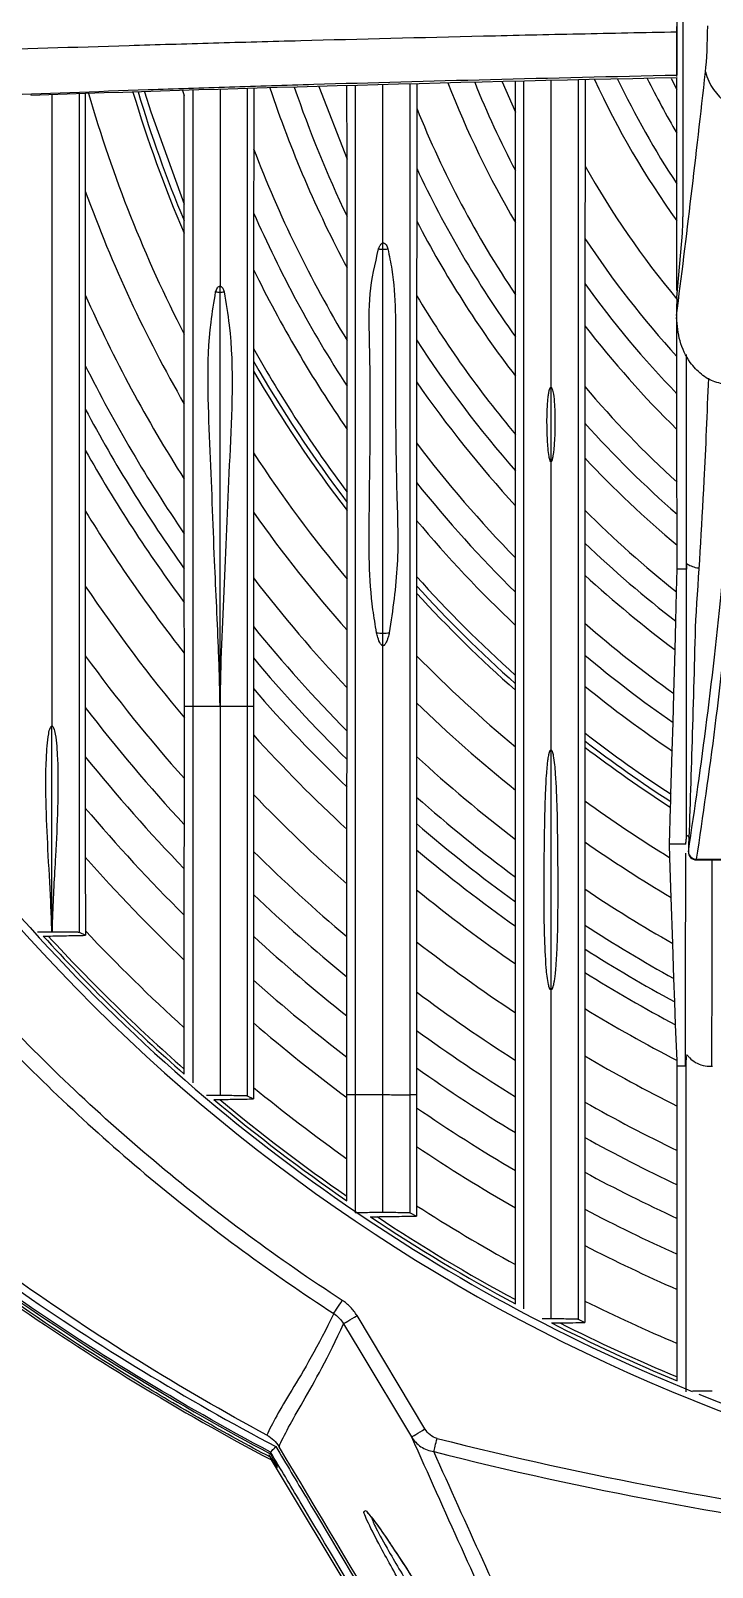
# Model space of a CAD drawing. Extents: x 9.3 to 87.2, y 1.1 to 68.8.
# Drawn here: x 78.281 to 79.578, y 23.583 to 26.507 of the extents above; entities that cross this region are included whole.
import ezdxf

# ---------------------------------------------------------------- set-up
doc = ezdxf.new("R2010")
doc.units = 0
doc.header["$MEASUREMENT"] = 0
doc.layers.add('OBJECT', color=7, linetype='CONTINUOUS')

msp = doc.modelspace()

# ---------------------------------------------------------------- linework, layer by layer
at = {"layer": 'OBJECT'}
for p, q in [((79.5222, 28.0262), (79.5222, 26.1531)), ((79.5107, 26.4201), (79.5108, 26.5154)), ((78.8827, 26.2625), (78.8826, 26.4023)), ((79.0154, 26.406), (79.0154, 26.3594)), ((79.1778, 26.4101), (79.2031, 26.352)), ((79.2031, 26.352), (79.2031, 26.4105)), ((79.3358, 26.4135), (79.3358, 26.2494)), ((79.4998, 26.4162), (79.5107, 26.3953)), ((79.5107, 26.3953), (79.5107, 26.4175)), ((78.3844, 26.3872), (78.3845, 26.2015)), ((78.5696, 26.3934), (78.5725, 26.384)), ((78.5725, 26.1773), (78.5725, 26.384)), ((78.705, 26.3973), (78.705, 26.2822)), ((78.8293, 26.4011), (78.8827, 26.2625)), ((79.5106, 26.312), (79.5107, 26.3953)), ((79.0154, 26.3594), (79.0154, 26.2453)), ((79.2031, 26.241), (79.2031, 26.352)), ((79.5105, 26.2159), (79.5106, 26.312)), ((78.705, 26.2822), (78.7049, 26.1605)), ((78.8827, 26.1541), (78.8827, 26.2625)), ((79.0154, 26.2453), (79.0153, 26.1446)), ((79.2032, 26.1422), (79.2031, 26.241)), ((79.3358, 26.2494), (79.3356, 26.1119)), ((78.3845, 26.2015), (78.3843, 26.0043)), ((79.5105, 26.1454), (79.5105, 26.2159)), ((78.5726, 26.1459), (78.5725, 26.1773)), ((78.5726, 26.1218), (78.5726, 26.1459)), ((78.7049, 26.1605), (78.7048, 26.0524)), ((78.8828, 26.0556), (78.8827, 26.1541)), ((79.0153, 26.1446), (79.0151, 26.0031)), ((79.2033, 26.0047), (79.2032, 26.1422)), ((79.5106, 26.0126), (79.5105, 26.1454)), ((78.5728, 25.9298), (78.5726, 26.1218)), ((79.3356, 26.1119), (79.3355, 26.026)), ((79.5107, 25.9992), (79.5211, 26.1216)), ((78.9509, 26.0915), (78.9509, 26.1032)), ((78.9509, 25.3607), (78.9509, 26.0915)), ((78.7048, 26.0524), (78.7047, 25.9025)), ((78.8829, 25.9174), (78.8828, 26.0556)), ((79.3355, 26.026), (79.3354, 25.9458)), ((78.3843, 26.0043), (78.3843, 25.8702)), ((78.6409, 26.0098), (78.6409, 26.021)), ((78.6409, 25.2219), (78.6409, 26.0098)), ((79.0151, 26.0031), (79.0151, 25.9187)), ((79.2034, 25.9248), (79.2033, 26.0047)), ((79.5099, 25.9651), (79.5099, 25.9611)), ((79.3354, 25.9458), (79.3353, 25.8299)), ((79.5106, 25.8874), (79.5106, 25.9631)), ((78.5728, 25.7966), (78.5728, 25.9298)), ((78.883, 25.8304), (78.8829, 25.9174)), ((79.0151, 25.9187), (79.015, 25.8389)), ((79.2034, 25.8496), (79.2034, 25.9248)), ((78.7047, 25.9025), (78.7046, 25.8782)), ((78.7046, 25.8782), (78.7046, 25.8594)), ((79.5107, 25.8163), (79.5106, 25.8874)), ((78.3843, 25.8702), (78.3843, 25.7872)), ((78.7046, 25.8594), (78.7046, 25.7037)), ((79.2035, 25.7384), (79.2034, 25.8496)), ((78.883, 25.7485), (78.883, 25.8304)), ((79.015, 25.8389), (79.015, 25.7226)), ((79.2709, 25.8286), (79.2709, 25.6866)), ((79.3353, 25.8299), (79.3353, 25.7605)), ((78.5729, 25.6537), (78.5728, 25.7966)), ((79.5107, 25.7484), (79.5107, 25.8163)), ((78.3843, 25.7872), (78.3843, 25.7088)), ((79.3353, 25.7605), (79.3353, 25.6942)), ((78.883, 25.6292), (78.883, 25.7485)), ((79.2035, 25.6696), (79.2035, 25.7384)), ((79.5108, 25.6481), (79.5107, 25.7484)), ((78.3843, 25.7088), (78.3844, 25.5935)), ((78.7046, 25.7037), (78.7045, 25.5906)), ((79.015, 25.7226), (79.015, 25.6474)), ((79.3353, 25.6942), (79.3353, 25.5946)), ((78.5729, 25.5498), (78.5729, 25.6537)), ((79.015, 25.6474), (79.0149, 25.5754)), ((79.2035, 25.603), (79.2035, 25.6696)), ((79.5109, 25.587), (79.5108, 25.6481)), ((78.8829, 25.6094), (78.883, 25.6292)), ((78.3844, 25.5935), (78.3845, 25.4503)), ((78.7045, 25.5906), (78.7045, 25.4658)), ((78.8829, 25.594), (78.8829, 25.6094)), ((78.8829, 25.4635), (78.8829, 25.594)), ((79.2035, 25.5039), (79.2035, 25.603)), ((79.3353, 25.5946), (79.3353, 25.5321)), ((79.511, 25.528), (79.5109, 25.587)), ((79.0149, 25.5754), (79.015, 25.4688)), ((78.5729, 25.4833), (78.5729, 25.5498)), ((79.3353, 25.5321), (79.3353, 25.4713)), ((79.5112, 25.4822), (79.511, 25.528)), ((79.2035, 25.4386), (79.2035, 25.5039)), ((78.5729, 25.4191), (78.5729, 25.4833)), ((79.015, 25.4688), (79.015, 25.4509)), ((79.3353, 25.4713), (79.3352, 25.3798)), ((79.5101, 25.4391), (79.5112, 25.4822)), ((79.5288, 25.4822), (79.5112, 25.4822)), ((79.5292, 24.9748), (79.5292, 25.4903)), ((78.3845, 25.4503), (78.3845, 25.3177)), ((78.7045, 25.4658), (78.7045, 25.3733)), ((78.8828, 25.3662), (78.8829, 25.4635)), ((79.015, 25.4509), (79.015, 25.4369)), ((79.2035, 25.3753), (79.2035, 25.4386)), ((79.5087, 25.3834), (79.5101, 25.4391)), ((78.573, 25.3226), (78.5729, 25.4191)), ((79.015, 25.4369), (79.015, 25.3179)), ((79.3352, 25.3798), (79.3352, 25.3191)), ((79.5073, 25.3287), (79.5087, 25.3834)), ((78.7045, 25.3733), (78.7045, 25.3134)), ((78.8828, 25.2567), (78.8828, 25.3662)), ((78.9509, 25.3369), (78.9509, 25.3607)), ((79.2035, 25.2805), (79.2035, 25.3753)), ((78.573, 25.2218), (78.573, 25.3226)), ((79.5051, 25.2458), (79.5073, 25.3287)), ((78.3845, 25.3177), (78.3844, 25.2194)), ((78.7045, 25.3134), (78.7044, 25.2553)), ((79.015, 25.3179), (79.0151, 25.228)), ((79.3352, 25.3191), (79.3352, 25.26)), ((79.2035, 25.2644), (79.2035, 25.2805)), ((79.2035, 25.2519), (79.2035, 25.2644)), ((78.7044, 25.2553), (78.7044, 25.2218)), ((78.8827, 25.1742), (78.8828, 25.2567)), ((79.2036, 25.1441), (79.2035, 25.2519)), ((79.3352, 25.26), (79.3351, 25.1709)), ((79.5035, 25.1905), (79.5051, 25.2458)), ((78.3844, 25.2194), (78.3844, 25.1255)), ((78.573, 25.2218), (78.5889, 25.2218)), ((78.573, 25.1999), (78.573, 25.2218)), ((78.5889, 25.2218), (78.6409, 25.2218)), ((78.6409, 25.2219), (78.6409, 25.2219)), ((78.6409, 25.2218), (78.6929, 25.2218)), ((78.6929, 25.2218), (78.7044, 25.2218)), ((78.7044, 25.2218), (78.7044, 25.1671)), ((79.0151, 25.228), (79.0151, 25.1261)), ((78.3209, 24.7927), (78.3209, 25.184)), ((78.573, 25.0838), (78.573, 25.1999)), ((78.8827, 25.1204), (78.8827, 25.1742)), ((79.5019, 25.1363), (79.5035, 25.1905)), ((78.7044, 25.1671), (78.7044, 25.0538)), ((79.3351, 25.1709), (79.3351, 25.1558)), ((79.3351, 25.1558), (79.3351, 25.1439)), ((78.3844, 25.1255), (78.3845, 25.028)), ((78.8826, 25.0678), (78.8827, 25.1204)), ((79.0151, 25.1261), (79.0151, 25.0488)), ((79.2036, 25.062), (79.2036, 25.1441)), ((79.2709, 25.1385), (79.2709, 24.682)), ((79.3351, 25.1439), (79.3351, 25.0419)), ((79.4994, 25.0542), (79.5019, 25.1363)), ((78.573, 24.9965), (78.573, 25.0838)), ((78.8826, 24.9875), (78.8826, 25.0678)), ((79.2036, 24.9681), (79.2036, 25.062)), ((78.3845, 25.028), (78.3845, 24.9342)), ((78.7044, 25.0538), (78.7045, 24.9455)), ((79.0151, 25.0488), (79.0152, 24.9982)), ((79.3351, 25.0419), (79.3351, 24.9637)), ((79.4964, 24.9595), (79.4987, 25.0292)), ((79.4987, 25.0292), (79.499, 25.0402)), ((79.499, 25.0402), (79.4994, 25.0542)), ((78.5729, 24.9123), (78.573, 24.9965)), ((78.8825, 24.8834), (78.8826, 24.9875)), ((79.0152, 24.9982), (79.0152, 24.9485)), ((78.7045, 24.9455), (78.7045, 24.8635)), ((79.0152, 24.9485), (79.0152, 24.8725)), ((79.2035, 24.8964), (79.2036, 24.9681)), ((79.3351, 24.9637), (79.3352, 24.8739)), ((79.5275, 24.9595), (79.4964, 24.9595)), ((79.4972, 24.9335), (79.4964, 24.9595)), ((79.5326, 24.9448), (79.5326, 24.9448)), ((78.3845, 24.9342), (78.3846, 24.7943)), ((78.5728, 24.824), (78.5729, 24.9123)), ((79.4997, 24.8577), (79.4972, 24.9335)), ((79.5476, 24.9307), (79.6967, 24.9307)), ((79.5476, 24.9307), (79.5476, 24.9293)), ((79.5476, 24.9293), (79.6967, 24.9293)), ((78.8825, 24.7833), (78.8825, 24.8834)), ((79.2035, 24.8493), (79.2035, 24.8964)), ((78.7045, 24.8635), (78.7046, 24.784)), ((79.0152, 24.8725), (79.0152, 24.7736)), ((79.3352, 24.8739), (79.3352, 24.8052)), ((79.5026, 24.7703), (79.4997, 24.8577)), ((78.5728, 24.7385), (78.5728, 24.824)), ((79.2035, 24.8029), (79.2035, 24.8493)), ((78.3846, 24.7943), (78.3846, 24.7858)), ((79.2035, 24.7316), (79.2035, 24.8029)), ((79.3352, 24.8052), (79.3352, 24.7599)), ((78.3043, 24.7842), (78.3139, 24.7844)), ((78.3207, 24.7927), (78.3209, 24.7927)), ((78.3212, 24.7927), (78.3209, 24.7927)), ((78.3726, 24.7918), (78.3846, 24.7858)), ((78.7046, 24.784), (78.7046, 24.7004)), ((78.8825, 24.7069), (78.8825, 24.7833)), ((79.0152, 24.7736), (79.0152, 24.6779)), ((79.505, 24.7033), (79.5026, 24.7703)), ((78.5727, 24.6097), (78.5728, 24.7385)), ((79.3352, 24.7599), (79.3352, 24.7152)), ((78.8825, 24.6325), (78.8825, 24.7069)), ((79.2034, 24.6384), (79.2035, 24.7316)), ((79.3352, 24.7152), (79.3352, 24.6464)), ((78.7046, 24.7004), (78.7047, 24.6191)), ((79.0152, 24.6779), (79.0152, 24.6048)), ((79.5066, 24.659), (79.505, 24.7033)), ((79.5083, 24.6152), (79.5066, 24.659)), ((78.7047, 24.6191), (78.7047, 24.4961)), ((78.8825, 24.5539), (78.8825, 24.6325)), ((79.2034, 24.5478), (79.2034, 24.6384)), ((79.3352, 24.6464), (79.3353, 24.5562)), ((78.5727, 24.5313), (78.5727, 24.6097)), ((79.0152, 24.6048), (79.0152, 24.5334)), ((79.511, 24.5478), (79.5083, 24.6152)), ((78.5727, 24.5217), (78.5727, 24.5313)), ((78.8825, 24.482), (78.8825, 24.5539)), ((79.0152, 24.5334), (79.0151, 24.482)), ((79.2033, 24.4783), (79.2034, 24.5478)), ((79.3353, 24.5562), (79.3353, 24.4685)), ((79.5114, 24.5367), (79.511, 24.5478)), ((79.5269, 24.5367), (79.5114, 24.5367)), ((79.5114, 24.4608), (79.5114, 24.5367)), ((79.5768, 24.5366), (79.5784, 24.5367)), ((78.6293, 24.4732), (78.6404, 24.4734)), ((78.6929, 24.4805), (78.7047, 24.4745)), ((78.7047, 24.4961), (78.7047, 24.4745)), ((78.8824, 24.3607), (78.8825, 24.4771)), ((78.8988, 24.482), (78.8825, 24.482)), ((78.8825, 24.4771), (78.8825, 24.482)), ((78.9509, 24.482), (78.9508, 24.482)), ((79.0151, 24.482), (79.0027, 24.482)), ((79.0151, 24.482), (79.0151, 24.4578)), ((79.2033, 24.4103), (79.2033, 24.4783)), ((79.0151, 24.4578), (79.0151, 24.3838)), ((79.3353, 24.4685), (79.3354, 24.401)), ((79.5114, 24.3762), (79.5114, 24.4608)), ((79.2033, 24.3381), (79.2033, 24.4103)), ((79.3354, 24.401), (79.3354, 24.3349)), ((78.8824, 24.2893), (78.8824, 24.3607)), ((79.0151, 24.3838), (79.0152, 24.2711)), ((79.5114, 24.311), (79.5114, 24.3762)), ((79.2032, 24.2673), (79.2033, 24.3381)), ((79.3354, 24.3349), (79.3354, 24.2645)), ((79.5113, 24.247), (79.5114, 24.311)), ((78.8824, 24.2805), (78.8824, 24.2893)), ((79.0152, 24.2711), (79.0152, 24.2515)), ((78.927, 24.2502), (78.9398, 24.2504)), ((78.9509, 24.2588), (78.9512, 24.2588)), ((78.9512, 24.2588), (78.9512, 24.2588)), ((79.0026, 24.2579), (79.0152, 24.2515)), ((79.2031, 24.1591), (79.2032, 24.2673)), ((79.3354, 24.2645), (79.3355, 24.1954)), ((79.5113, 24.1788), (79.5113, 24.247)), ((79.3355, 24.1954), (79.3355, 24.0898)), ((79.2031, 24.0925), (79.2031, 24.1591)), ((79.5112, 24.1118), (79.5113, 24.1788)), ((79.2031, 24.0843), (79.2031, 24.0925)), ((79.5111, 24.0091), (79.5112, 24.1118)), ((79.3355, 24.0898), (79.3355, 24.049)), ((79.0311, 23.8466), (78.9017, 24.0621)), ((79.272, 24.0482), (79.2876, 24.0484)), ((79.3226, 24.0556), (79.3355, 24.049)), ((79.5111, 23.9456), (79.5111, 24.0091)), ((79.5111, 23.9378), (79.5111, 23.9456)), ((78.7371, 23.8024), (78.7371, 23.8024)), ((78.7384, 23.788), (78.952, 23.4323))]:
    msp.add_line(p, q, dxfattribs=at)
at = {"layer": 'OBJECT', "flags": 128}
for points in [[(78.4973, 26.3911), (78.5091, 26.353), (78.5725, 26.1773)], [(79.5774, 24.9293), (79.5774, 24.9113), (79.5771, 24.727), (79.5768, 24.5367), (79.5768, 24.5367), (79.5768, 24.5367)], [(78.8573, 24.0661), (78.8579, 24.0671), (78.859, 24.0688), (78.8606, 24.0712), (78.8627, 24.0743), (78.865, 24.078), (78.8677, 24.0822), (78.8706, 24.0866), (78.8736, 24.0912)], [(78.876, 24.0467), (78.8769, 24.0472), (78.8786, 24.0482), (78.8811, 24.0497), (78.8843, 24.0517), (78.8881, 24.0539), (78.8923, 24.0565), (78.8969, 24.0593), (78.9017, 24.0621)], [(78.876, 24.0467), (78.9069, 23.9953), (79.0055, 23.8312)], [(79.0055, 23.8312), (79.0064, 23.8317), (79.0081, 23.8327), (79.0106, 23.8342), (79.0138, 23.8361), (79.0176, 23.8384), (79.0218, 23.841), (79.0264, 23.8437), (79.0311, 23.8466)], [(79.0478, 23.8033), (79.0483, 23.8054), (79.0489, 23.8079), (79.0496, 23.8108), (79.0504, 23.8139), (79.0513, 23.8173), (79.0522, 23.8209), (79.0532, 23.8247), (79.0541, 23.8285)]]:
    msp.add_lwpolyline(points, dxfattribs=at)
at = {"layer": 'OBJECT'}
for centre, radius, start, end in [((80.8209, 27.0888), 1.8743, 201.3106, 210.3329), ((80.8209, 27.0888), 1.8264, 201.8549, 207.6551), ((80.8209, 27.0888), 1.6146, 204.6953, 215.752), ((80.8209, 27.0888), 1.5744, 205.3309, 213.6687), ((80.8209, 27.0888), 1.5232, 206.1956, 210.6602), ((79.6682, 26.4562), 0.1068, 194.9337, 272.8219), ((80.8209, 27.0888), 2.5293, 196.0942, 207.2724), ((80.8209, 27.0888), 2.4474, 196.5792, 203.2712), ((80.8209, 27.0888), 2.438, 196.6372, 202.7514), ((80.8209, 27.0888), 2.1962, 198.3198, 208.0616), ((80.8209, 27.0888), 2.1518, 198.6746, 205.7463), ((80.8209, 27.0888), 1.9472, 201.9966, 213.8277), ((80.8209, 27.0888), 2.2645, 200.8667, 211.1502), ((80.8209, 27.0888), 1.9928, 205.039, 215.739), ((80.8209, 27.0888), 1.7059, 209.4734, 219.8144), ((80.8209, 27.0888), 2.5929, 200.0089, 209.8897), ((80.8209, 27.0888), 2.3106, 203.6863, 212.997), ((80.8209, 27.0888), 2.0376, 207.6063, 217.4551), ((79.1349, 26.1516), 0.3873, 355.5511, 0.2099), ((80.8209, 27.0888), 1.7777, 213.3323, 222.5185), ((78.9509, 26.2136), 0.1221, 266.1623, 270.008), ((78.9509, 26.2131), 0.1216, 269.9864, 274.5572), ((80.8209, 27.0888), 2.3562, 206.0933, 214.6675), ((80.8209, 27.0888), 1.8264, 215.5844, 224.1632), ((80.8209, 27.0888), 2.667, 203.9939, 212.5527), ((78.6409, 26.1223), 0.1125, 265.81, 270.0087), ((78.6409, 26.1223), 0.1125, 269.9912, 274.1901), ((80.8209, 27.0888), 2.107, 211.016, 219.8575), ((80.8209, 27.0888), 1.8743, 217.5763, 225.6526), ((80.8209, 27.0888), 2.1518, 212.9415, 221.2658), ((80.8209, 27.0888), 2.438, 209.7713, 217.3562), ((80.8209, 27.0888), 2.4261, 209.2739, 216.9845), ((80.8209, 27.0888), 2.7243, 206.5707, 214.3961), ((80.8209, 27.0888), 2.4474, 210.153, 217.6432), ((80.8209, 27.0888), 2.1962, 214.6881, 222.5711), ((80.8209, 27.0888), 1.9472, 220.2788, 227.7181), ((80.8209, 27.0888), 2.7624, 208.1096, 215.5343), ((80.8209, 27.0888), 1.9928, 221.8004, 228.9018), ((80.8209, 27.0888), 2.8002, 209.5248, 216.6031), ((80.8209, 27.0888), 2.5293, 213.204, 219.9842), ((80.8209, 27.0888), 2.2645, 217.1071, 224.4183), ((80.8209, 27.0888), 2.0376, 223.1891, 229.9955), ((80.8209, 27.0888), 2.3106, 218.5946, 225.5749), ((80.8209, 27.0888), 2.8588, 211.5368, 218.1558), ((80.8209, 27.0888), 2.5929, 215.2946, 221.6317), ((80.8209, 27.0888), 2.107, 225.1641, 231.5307), ((80.8209, 27.0888), 2.3562, 219.9632, 226.6517), ((80.8209, 27.0888), 2.1518, 226.337, 232.4252), ((80.8209, 27.0888), 2.4261, 221.8932, 228.1898), ((80.8209, 27.0888), 2.1962, 227.4335, 233.2663), ((80.8209, 27.0888), 2.9361, 213.9196, 220.0402), ((80.8209, 27.0888), 2.667, 217.4828, 223.3891), ((80.8209, 27.0888), 2.438, 222.2062, 228.4412), ((80.8209, 27.0888), 2.4474, 222.4482, 228.6361), ((80.8209, 27.0888), 2.2645, 228.9988, 234.4745), ((80.8209, 27.0888), 2.7243, 219.0273, 224.6484), ((78.9508, 25.4428), 0.0821, 261.7375, 270.0295), ((78.9509, 25.4427), 0.082, 269.9658, 278.5838), ((80.8209, 27.0888), 3.0121, 216.0138, 221.7301), ((80.8209, 27.0888), 2.7624, 219.9912, 225.4419), ((80.8209, 27.0888), 2.5293, 224.4398, 230.2503), ((80.8209, 27.0888), 2.3106, 229.9862, 235.2407), ((80.8209, 27.0888), 2.8002, 220.9025, 226.1971), ((80.8209, 27.0888), 2.3562, 230.9098, 235.9601), ((80.8209, 27.0888), 3.071, 217.4971, 222.946), ((80.8209, 27.0888), 2.5929, 225.858, 231.4106), ((80.8209, 27.0888), 2.8588, 222.238, 227.3107), ((80.8209, 27.0888), 2.4261, 232.2356, 236.9966), ((80.8209, 27.0888), 2.438, 232.4532, 237.1669), ((80.8209, 27.0888), 3.129, 218.861, 224.0745), ((80.8209, 27.0888), 2.667, 227.3839, 232.6688), ((80.8209, 27.0888), 2.4474, 232.622, 237.2991), ((80.8209, 27.0888), 3.1911, 220.225, 225.2122), ((80.8209, 27.0888), 2.9361, 223.8756, 228.6864), ((80.8209, 27.0888), 2.7243, 228.4847, 233.5824), ((80.8209, 27.0888), 2.5293, 234.0255, 238.4438), ((80.8209, 27.0888), 2.7624, 229.1809, 234.1628), ((80.8209, 27.0888), 3.0121, 225.3605, 229.9439), ((80.8209, 27.0888), 2.8002, 229.8456, 234.7186), ((80.8209, 27.0888), 2.5929, 235.0404, 239.3664), ((79.5476, 24.9443), 0.015, 178.0533, 270), ((79.5474, 24.9455), 0.0148, 182.6865, 270.7065), ((80.8209, 27.0888), 3.2524, 221.4869, 226.2729), ((80.8209, 27.0888), 3.42, 220.2566, 247.994), ((80.8209, 27.0888), 3.435, 220.5512, 269.6664), ((80.8209, 27.0888), 3.071, 226.4364, 230.8607), ((80.8209, 27.0888), 2.8588, 230.8288, 235.5438), ((80.8209, 27.0888), 2.667, 236.146, 240.3769), ((80.8209, 27.0888), 3.3466, 223.2827, 227.796), ((80.8209, 27.0888), 2.7243, 236.9516, 241.1173), ((80.8209, 27.0888), 3.4123, 222.4821, 228.7879), ((80.8209, 27.0888), 3.4051, 222.589, 228.6815), ((80.8209, 27.0888), 3.129, 227.4401, 231.7203), ((80.8209, 27.0888), 2.9361, 232.0485, 236.572), ((80.8209, 27.0888), 2.7624, 237.4646, 241.5908), ((80.8209, 27.0888), 2.8002, 237.9567, 242.0467), ((80.8209, 27.0888), 3.1911, 228.4563, 232.5949), ((80.8209, 27.0888), 3.0121, 233.1674, 237.5198), ((80.8209, 27.0888), 3.2524, 229.4072, 233.4172), ((80.8209, 27.0888), 2.8588, 238.6888, 242.7283), ((80.8209, 27.0888), 3.071, 233.9853, 238.2155), ((80.8209, 27.0888), 3.129, 234.7532, 238.8708), ((80.8209, 27.0888), 2.9361, 239.6035, 243.5134), ((80.8209, 27.0888), 3.4123, 230.0406, 235.3827), ((80.8209, 27.0888), 3.4051, 230.1807, 235.299), ((80.8209, 27.0888), 3.3466, 230.7772, 234.6041), ((80.8209, 27.0888), 3.1911, 235.5361, 239.5405), ((80.8209, 27.0888), 3.0121, 240.4487, 244.2307), ((80.8209, 27.0888), 3.071, 241.0703, 244.759), ((80.8209, 27.0888), 3.2524, 236.2746, 240.1726), ((80.8209, 27.0888), 3.129, 241.6567, 245.2581), ((80.8209, 27.0888), 3.3466, 237.3464, 241.0927), ((80.8209, 27.0888), 3.4123, 236.2893, 241.6993), ((80.8209, 27.0888), 3.4051, 236.4659, 241.6341), ((80.8209, 27.0888), 3.1911, 242.2569, 245.7696), ((80.8209, 27.0888), 3.2524, 242.8242, 246.2538), ((80.8209, 27.0888), 3.3466, 243.6508, 246.9608), ((80.8209, 27.0888), 3.4123, 243.0051, 247.4284), ((80.8209, 27.0888), 3.4051, 243.2373, 247.378), ((80.8209, 27.0888), 3.42, 248.2245, 269.6649), ((80.8209, 30.8378), 7.2545, 255.85261, 269.84204), ((80.8209, 30.8378), 7.2285, 255.85261, 269.84147)]:
    msp.add_arc(centre, radius, start, end, dxfattribs=at)
for centre, major_axis, ratio, start_param, end_param in [((79.5556, 26.5238), (0, 0.131), 0.105104, 3.900179, 4.655085), ((82.5729, 26.2374), (6, 0), 0.034921, 2.106369, 2.367975), ((78.8413, 33.6946), (0, 10.0108), 0.105104, 3.830224, 3.900179), ((79.5109, 25.9646), (0.0001, 0.0366), 0.028557, 0.336119, 1.556192)]:
    msp.add_ellipse(centre, major_axis=major_axis, ratio=ratio, start_param=start_param, end_param=end_param, dxfattribs=at)
for points in [[(79.5109, 26.5044), (79.5109, 26.603), (79.5109, 26.7025), (79.5109, 26.8029)], [(79.0055, 23.8312), (79.0683, 23.6905), (79.1311, 23.5513), (79.1943, 23.4132)], [(78.7367, 23.7991), (78.7368, 23.8002), (78.7369, 23.8012), (78.7371, 23.8024)], [(78.7371, 23.8024), (78.7371, 23.8024), (78.7371, 23.8024), (78.7371, 23.8024)], [(79.1929, 23.0781), (79.0464, 23.323), (78.8998, 23.5678), (78.7533, 23.8127)], [(79.2348, 23.3931), (79.1722, 23.5286), (79.11, 23.6653), (79.0478, 23.8033)], [(78.7444, 23.786), (78.746, 23.7832), (78.7475, 23.7806), (78.749, 23.7781)], [(78.749, 23.7725), (78.7476, 23.7749), (78.7469, 23.7775), (78.7469, 23.7802)], [(78.749, 23.7781), (78.749, 23.7757), (78.749, 23.7738), (78.749, 23.7725)]]:
    msp.add_open_spline(points, degree=3, dxfattribs=at)
for points, knots in [([(79.5109, 26.5044), (79.4479, 26.5032), (79.3856, 26.5019), (79.2629, 26.4993), (79.2024, 26.4979), (79.0234, 26.4937), (78.9074, 26.4908), (78.7384, 26.4863), (78.6829, 26.4848), (78.5738, 26.4816), (78.5203, 26.4801), (78.3626, 26.4753), (78.2614, 26.472), (78.164, 26.4688)], [0, 0, 0, 0, 0.125, 0.125, 0.25, 0.25, 0.5, 0.5, 0.625, 0.625, 0.75, 0.75, 1, 1, 1, 1]), ([(79.5109, 26.4227), (79.5109, 26.4232), (79.5109, 26.4252), (79.5109, 26.4308), (79.5109, 26.4331), (79.5109, 26.4385), (79.5109, 26.4416), (79.5109, 26.4485), (79.5109, 26.4524), (79.5109, 26.461), (79.5109, 26.4657), (79.5109, 26.4808), (79.5109, 26.4922), (79.5109, 26.5044)], [0, 0, 0, 0, 0.25, 0.25, 0.375, 0.375, 0.5, 0.5, 0.625, 0.625, 0.75, 0.75, 1, 1, 1, 1]), ([(78.2109, 26.3842), (78.305, 26.3879), (78.4028, 26.3916), (78.5549, 26.3968), (78.6066, 26.3985), (78.7117, 26.4019), (78.7653, 26.4036), (79.0372, 26.4116), (79.2674, 26.4175), (79.5109, 26.4227)], [0, 0, 0, 0, 0.25, 0.25, 0.375, 0.375, 0.5, 0.5, 1, 1, 1, 1]), ([(78.8988, 24.482), (78.8988, 24.5714), (78.8988, 24.7473), (78.8988, 25.0282), (78.8988, 25.3075), (78.8988, 25.5807), (78.8988, 25.8516), (78.8989, 26.1212), (78.8989, 26.3102), (78.8989, 26.4028)], [0, 0, 0, 0, 0.1690389, 0.3322815, 0.4841992, 0.6215557, 0.7505927, 0.8777752, 1, 1, 1, 1]), ([(78.9509, 26.1032), (78.9509, 26.1869), (78.9509, 26.2851), (78.9509, 26.389), (78.9509, 26.4042)], [0, 0, 0, 0, 0.853276, 1, 1, 1, 1]), ([(79.0027, 24.482), (79.0027, 24.5714), (79.0027, 24.7473), (79.0027, 25.0282), (79.0027, 25.3075), (79.0028, 25.5807), (79.0028, 25.8516), (79.0028, 26.1221), (79.0028, 26.3121), (79.0028, 26.4057)], [0, 0, 0, 0, 0.168819, 0.331849, 0.48357, 0.620747, 0.749617, 0.876634, 1, 1, 1, 1]), ([(79.2191, 24.0748), (79.2191, 24.1419), (79.2191, 24.2797), (79.2191, 24.4971), (79.2191, 24.718), (79.2191, 24.9375), (79.2191, 25.1657), (79.2191, 25.3952), (79.2191, 25.6365), (79.2191, 25.8833), (79.2191, 26.1393), (79.2191, 26.3229), (79.2191, 26.4108)], [0, 0, 0, 0, 0.108426, 0.222835, 0.329127, 0.427665, 0.525401, 0.629364, 0.717233, 0.810592, 0.909351, 1, 1, 1, 1]), ([(79.2709, 26.412), (79.2709, 26.3878), (79.2709, 26.2711), (79.2709, 26.0742), (79.2709, 25.9093), (79.2709, 25.8286)], [0, 0, 0, 0, 0.118166, 0.568534, 1, 1, 1, 1]), ([(79.3226, 26.4132), (79.3226, 26.3377), (79.3226, 26.1698), (79.3226, 25.9301), (79.3226, 25.6901), (79.3226, 25.4717), (79.3226, 25.2755), (79.3226, 25.0839), (79.3226, 24.8874), (79.3226, 24.6812), (79.3226, 24.4724), (79.3226, 24.2609), (79.3226, 24.1247), (79.3226, 24.0556)], [0, 0, 0, 0, 0.07671, 0.17069, 0.2599, 0.344156, 0.423483, 0.498142, 0.588778, 0.681635, 0.782036, 0.889234, 1, 1, 1, 1]), ([(78.3209, 26.3851), (78.3209, 26.2997), (78.3209, 26.117), (78.3209, 25.8582), (78.3209, 25.6047), (78.3209, 25.3792), (78.3209, 25.2465), (78.3209, 25.184)], [0, 0, 0, 0, 0.193315, 0.413294, 0.628632, 0.825208, 1, 1, 1, 1]), ([(78.3726, 26.3868), (78.3726, 26.3234), (78.3726, 26.1683), (78.3726, 25.9418), (78.3726, 25.7052), (78.3726, 25.4817), (78.3726, 25.2792), (78.3726, 25.0975), (78.3726, 24.9366), (78.3726, 24.8391), (78.3726, 24.7918)], [0, 0, 0, 0, 0.103087, 0.252059, 0.393075, 0.524282, 0.66416, 0.786844, 0.896704, 1, 1, 1, 1]), ([(78.5889, 26.394), (78.5889, 26.3251), (78.5889, 26.1635), (78.5889, 25.9253), (78.5889, 25.6752), (78.5889, 25.4389), (78.5889, 25.2938), (78.5889, 25.2218)], [0, 0, 0, 0, 0.158929, 0.372775, 0.587368, 0.795239, 1, 1, 1, 1]), ([(78.6409, 26.3955), (78.6409, 26.3418), (78.6409, 26.2131), (78.6409, 26.0917), (78.6409, 26.021)], [0, 0, 0, 0, 0.417268, 1, 1, 1, 1]), ([(78.6929, 26.397), (78.6929, 26.3271), (78.6929, 26.1644), (78.6929, 25.9253), (78.6929, 25.6752), (78.6929, 25.4389), (78.6929, 25.2938), (78.6929, 25.2218)], [0, 0, 0, 0, 0.160838, 0.374199, 0.588305, 0.795703, 1, 1, 1, 1]), ([(78.939, 25.3616), (78.9366, 25.3762), (78.9241, 25.4491), (78.9246, 25.6039), (78.9282, 25.7758), (78.9256, 25.9189), (78.923, 26.0064), (78.9362, 26.0634), (78.9427, 26.0918)], [0, 0, 0, 0, 0.0627587, 0.3135991, 0.6552939, 0.7707192, 0.8860508, 1, 1, 1, 1]), ([(78.9427, 26.0918), (78.9433, 26.0933), (78.9444, 26.0965), (78.9465, 26.1001), (78.9487, 26.1022), (78.95, 26.1029), (78.9507, 26.1031), (78.9509, 26.1032)], [0, 0, 0, 0, 0.3497868, 0.7174089, 0.858887, 0.9664999, 1, 1, 1, 1]), ([(78.9509, 26.1032), (78.9513, 26.1032), (78.9522, 26.1033), (78.9536, 26.1029), (78.9554, 26.1017), (78.9583, 26.0981), (78.9596, 26.0945), (78.9606, 26.0919)], [0, 0, 0, 0, 0.073343, 0.146516, 0.25784, 0.467129, 1, 1, 1, 1]), ([(78.9606, 26.0919), (78.9632, 26.0789), (78.9762, 26.014), (78.9742, 25.8536), (78.9753, 25.667), (78.9823, 25.4914), (78.9695, 25.4048), (78.9632, 25.3616)], [0, 0, 0, 0, 0.0523947, 0.2610056, 0.6291967, 0.8150945, 1, 1, 1, 1]), ([(78.6409, 25.2219), (78.6409, 25.222), (78.6409, 25.2221), (78.6409, 25.2223), (78.6409, 25.2228), (78.6409, 25.2242), (78.6409, 25.2275), (78.6408, 25.2345), (78.6405, 25.2487), (78.6398, 25.2789), (78.6371, 25.3618), (78.6295, 25.5099), (78.6225, 25.7199), (78.6135, 25.8949), (78.6294, 25.9908), (78.6326, 26.0101)], [0, 0, 0, 0, 0.000262, 0.000524, 0.001048, 0.002095, 0.006286, 0.014668, 0.031432, 0.064959, 0.138785, 0.369256, 0.649154, 0.929435, 1, 1, 1, 1]), ([(78.6326, 26.0101), (78.6331, 26.0114), (78.6341, 26.0142), (78.6357, 26.0174), (78.6376, 26.0196), (78.639, 26.0206), (78.6402, 26.021), (78.6407, 26.021), (78.6409, 26.021)], [0, 0, 0, 0, 0.310389, 0.628913, 0.761248, 0.894698, 0.970341, 1, 1, 1, 1]), ([(78.6409, 26.021), (78.6413, 26.021), (78.6422, 26.0209), (78.6437, 26.02), (78.6463, 26.0173), (78.6479, 26.0137), (78.6489, 26.0108), (78.6491, 26.0101)], [0, 0, 0, 0, 0.074163, 0.16958, 0.336542, 0.837581, 1, 1, 1, 1]), ([(78.6491, 26.0101), (78.6525, 25.989), (78.6692, 25.8846), (78.6585, 25.694), (78.649, 25.4529), (78.6415, 25.2994), (78.6409, 25.2244), (78.6409, 25.2228), (78.6409, 25.2223), (78.6409, 25.2221), (78.6409, 25.222), (78.6409, 25.2219)], [0, 0, 0, 0, 0.076843, 0.381826, 0.687453, 0.993014, 0.997771, 0.99896, 0.999554, 0.999851, 1, 1, 1, 1]), ([(79.6123, 25.8336), (79.6023, 25.8347), (79.5825, 25.8367), (79.556, 25.8526), (79.5319, 25.8787), (79.5141, 25.9161), (79.5113, 25.9462), (79.5099, 25.9611)], [0, 0, 0, 0, 0.164475, 0.328634, 0.500073, 0.752161, 1, 1, 1, 1]), ([(79.5288, 25.4822), (79.5288, 25.4822), (79.5288, 25.5393), (79.5289, 25.657), (79.529, 25.7949), (79.529, 25.8756), (79.529, 25.8911)], [0, 0, 0, 0, 0.000005, 0.445528, 0.894144, 1, 1, 1, 1]), ([(79.2709, 25.6866), (79.2708, 25.6866), (79.2706, 25.6867), (79.2703, 25.6868), (79.2697, 25.6875), (79.2683, 25.6909), (79.2657, 25.7045), (79.264, 25.7288), (79.2632, 25.7577), (79.2635, 25.7812), (79.2643, 25.7969), (79.2652, 25.8075), (79.2661, 25.8146), (79.2669, 25.8193), (79.2676, 25.8225), (79.2682, 25.8247), (79.2688, 25.8261), (79.2693, 25.8272), (79.2697, 25.8279), (79.2702, 25.8283), (79.2705, 25.8285), (79.2708, 25.8286), (79.2709, 25.8286)], [0, 0, 0, 0, 0.001356, 0.003124, 0.006403, 0.020434, 0.07584, 0.296521, 0.526308, 0.680607, 0.784301, 0.854058, 0.901049, 0.932764, 0.954227, 0.968808, 0.978774, 0.985651, 0.992508, 0.995405, 0.998332, 1, 1, 1, 1]), ([(79.2709, 25.8286), (79.271, 25.8286), (79.2713, 25.8285), (79.2717, 25.8283), (79.2725, 25.8273), (79.2743, 25.8231), (79.2773, 25.806), (79.2785, 25.7795), (79.2785, 25.7498), (79.2777, 25.7289), (79.2767, 25.7148), (79.2758, 25.7054), (79.2749, 25.6991), (79.2742, 25.6948), (79.2736, 25.692), (79.2731, 25.6901), (79.2726, 25.6889), (79.2723, 25.688), (79.2719, 25.6874), (79.2716, 25.687), (79.2713, 25.6867), (79.2711, 25.6866), (79.2709, 25.6866), (79.2709, 25.6866)], [0, 0, 0, 0, 0.002022, 0.004559, 0.009359, 0.026708, 0.095535, 0.369717, 0.576053, 0.71465, 0.80773, 0.870257, 0.912291, 0.940584, 0.959667, 0.972579, 0.98136, 0.987374, 0.991542, 0.995972, 0.997746, 0.999219, 1, 1, 1, 1]), ([(79.5326, 24.9448), (79.5447, 25.0268), (79.5688, 25.1912), (79.6013, 25.4857), (79.6195, 25.7122), (79.6292, 25.8332)], [0, 0, 0, 0, 0.317095, 0.63522, 1, 1, 1, 1]), ([(79.5706, 25.8459), (79.5679, 25.78), (79.5612, 25.6171), (79.5517, 25.4722), (79.5461, 25.3858)], [0, 0, 0, 0, 0.404264, 1, 1, 1, 1]), ([(79.6402, 25.775), (79.6318, 25.6695), (79.6149, 25.4587), (79.5838, 25.178), (79.5597, 25.0132), (79.5476, 24.9307)], [0, 0, 0, 0, 0.33345, 0.666185, 1, 1, 1, 1]), ([(79.2709, 25.6866), (79.2709, 25.5756), (79.2709, 25.3843), (79.2709, 25.2111), (79.2709, 25.1385)], [0, 0, 0, 0, 0.580628, 1, 1, 1, 1]), ([(79.5292, 25.4903), (79.5291, 25.4887), (79.529, 25.4862), (79.5289, 25.4837), (79.5288, 25.4824), (79.5288, 25.4822), (79.5288, 25.4822)], [0, 0, 0, 0, 0.489994, 0.764317, 0.916248, 1, 1, 1, 1]), ([(79.5292, 25.4903), (79.5293, 25.4909), (79.5293, 25.4923), (79.5299, 25.4928), (79.5316, 25.4919), (79.537, 25.4886), (79.5449, 25.4857), (79.5509, 25.4848), (79.552, 25.4846)], [0, 0, 0, 0, 0.070913, 0.143143, 0.234369, 0.587844, 0.924673, 1, 1, 1, 1]), ([(79.5461, 25.3858), (79.5439, 25.3091), (79.5398, 25.1621), (79.535, 25.0151), (79.5326, 24.9448)], [0, 0, 0, 0, 0.5216592, 1, 1, 1, 1]), ([(76.9827, 25.3578), (77.0946, 25.1934), (77.2161, 25.0365), (77.4126, 24.8123), (77.4804, 24.7397), (77.62, 24.5987), (77.692, 24.5303), (77.8031, 24.431), (77.8407, 24.3984), (77.9167, 24.3346), (77.9551, 24.3033), (78.0716, 24.2113), (78.151, 24.1525), (78.3941, 23.9833), (78.563, 23.8803), (78.7388, 23.7874)], [0, 0, 0, 0, 0.25, 0.25, 0.375, 0.375, 0.5, 0.5, 0.5625, 0.5625, 0.625, 0.625, 0.75, 0.75, 1, 1, 1, 1]), ([(78.7369, 23.7926), (78.6933, 23.8156), (78.65, 23.8394), (78.5642, 23.8882), (78.5217, 23.9133), (78.3954, 23.9904), (78.3126, 24.0444), (78.0697, 24.2139), (77.9152, 24.3363), (77.7315, 24.5012), (77.6952, 24.5347), (77.6238, 24.6029), (77.5886, 24.6374), (77.4848, 24.7427), (77.4177, 24.815), (77.288, 24.9636), (77.2253, 25.04), (77.1048, 25.1965), (77.047, 25.2765), (76.9916, 25.3583)], [0, 0, 0, 0, 0.0625, 0.0625, 0.125, 0.125, 0.25, 0.25, 0.5, 0.5, 0.5625, 0.5625, 0.625, 0.625, 0.75, 0.75, 0.875, 0.875, 1, 1, 1, 1]), ([(77.0089, 25.3564), (77.0635, 25.2749), (77.1207, 25.1951), (77.2398, 25.0392), (77.3016, 24.9634), (77.4935, 24.7419), (77.6303, 24.6024), (77.8123, 24.4383), (77.8493, 24.406), (77.9241, 24.3427), (77.9619, 24.3116), (78.0767, 24.2203), (78.1551, 24.1618), (78.3955, 23.9936), (78.5634, 23.891), (78.7367, 23.7991)], [0, 0, 0, 0, 0.125, 0.125, 0.25, 0.25, 0.5, 0.5, 0.5625, 0.5625, 0.625, 0.625, 0.75, 0.75, 1, 1, 1, 1]), ([(78.7371, 23.8024), (78.5642, 23.8939), (78.3971, 23.9962), (78.1567, 24.1644), (78.0785, 24.2229), (77.9258, 24.3445), (77.8512, 24.4078), (77.6335, 24.6043), (77.4974, 24.7434), (77.3065, 24.9642), (77.2451, 25.0398), (77.1268, 25.195), (77.0698, 25.2747), (77.0155, 25.356)], [0, 0, 0, 0, 0.25, 0.25, 0.375, 0.375, 0.5, 0.5, 0.75, 0.75, 0.875, 0.875, 1, 1, 1, 1]), ([(78.9509, 25.3369), (78.9505, 25.3369), (78.9497, 25.3371), (78.948, 25.3382), (78.9444, 25.3431), (78.9417, 25.3513), (78.9398, 25.3585), (78.939, 25.3616)], [0, 0, 0, 0, 0.032723, 0.076597, 0.191829, 0.659607, 1, 1, 1, 1]), ([(78.9632, 25.3616), (78.9624, 25.3588), (78.9612, 25.354), (78.9592, 25.3479), (78.9576, 25.3438), (78.956, 25.3409), (78.9547, 25.3389), (78.9533, 25.3376), (78.9522, 25.337), (78.9514, 25.3368), (78.951, 25.3368), (78.9509, 25.3369)], [0, 0, 0, 0, 0.316364, 0.531026, 0.677706, 0.778955, 0.877451, 0.925781, 0.962938, 0.989159, 1, 1, 1, 1]), ([(77.0406, 25.3437), (77.0948, 25.2636), (77.1514, 25.1851), (77.2689, 25.0322), (77.3299, 24.9577), (77.5194, 24.7402), (77.6544, 24.6031), (77.9421, 24.3448), (78.0935, 24.2248), (78.3314, 24.059), (78.4124, 24.0062), (78.5776, 23.9057), (78.6618, 23.858), (78.7472, 23.8128)], [0, 0, 0, 0, 0.125, 0.125, 0.25, 0.25, 0.5, 0.5, 0.75, 0.75, 0.875, 0.875, 1, 1, 1, 1]), ([(78.7302, 23.8347), (78.6475, 23.8792), (78.5663, 23.9263), (78.4069, 24.0253), (78.3286, 24.0774), (78.0994, 24.2404), (77.9539, 24.3581), (77.7809, 24.5167), (77.7467, 24.549), (77.6796, 24.6144), (77.6467, 24.6476), (77.5493, 24.7486), (77.4866, 24.8178), (77.3656, 24.96), (77.3073, 25.0329), (77.1951, 25.1826), (77.1411, 25.2593), (77.0895, 25.3378)], [0, 0, 0, 0, 0.125, 0.125, 0.25, 0.25, 0.5, 0.5, 0.5625, 0.5625, 0.625, 0.625, 0.75, 0.75, 0.875, 0.875, 1, 1, 1, 1]), ([(78.9509, 24.4822), (78.9509, 24.5587), (78.9509, 24.7099), (78.9509, 24.9349), (78.9509, 25.1429), (78.9509, 25.2735), (78.9509, 25.3369)], [0, 0, 0, 0, 0.2943602, 0.581245, 0.7968207, 1, 1, 1, 1]), ([(78.5889, 25.2218), (78.5889, 25.1479), (78.5889, 25.0001), (78.5889, 24.7577), (78.5889, 24.5989), (78.5889, 24.505)], [0, 0, 0, 0, 0.29016, 0.5801747, 1, 1, 1, 1]), ([(78.6409, 25.2219), (78.6409, 25.2219), (78.6409, 25.2218), (78.6409, 25.2218), (78.6409, 25.2218)], [0, 0, 0, 0, 0.559654, 1, 1, 1, 1]), ([(78.6409, 25.2218), (78.6409, 25.148), (78.6409, 25.0004), (78.6409, 24.7497), (78.6409, 24.5832), (78.6409, 24.4814)], [0, 0, 0, 0, 0.280082, 0.560024, 1, 1, 1, 1]), ([(78.6929, 25.2218), (78.6929, 25.1479), (78.6929, 25.0001), (78.6929, 24.7491), (78.6929, 24.5824), (78.6929, 24.4805)], [0, 0, 0, 0, 0.2800818, 0.5600234, 1, 1, 1, 1]), ([(78.3207, 24.7927), (78.3204, 24.8038), (78.32, 24.8186), (78.3179, 24.8665), (78.3125, 24.9636), (78.307, 25.0759), (78.3123, 25.1579), (78.3164, 25.1781), (78.3189, 25.1828), (78.3199, 25.1837), (78.3204, 25.184), (78.3208, 25.184), (78.3209, 25.184)], [0, 0, 0, 0, 0.088245, 0.118125, 0.378819, 0.844416, 0.960972, 0.990304, 0.996462, 0.998268, 0.999252, 1, 1, 1, 1]), ([(78.3209, 25.184), (78.321, 25.184), (78.3214, 25.184), (78.322, 25.1837), (78.3231, 25.1825), (78.3255, 25.1776), (78.3297, 25.1572), (78.3346, 25.0749), (78.3293, 24.9571), (78.3225, 24.8492), (78.3214, 24.8021), (78.3212, 24.7927)], [0, 0, 0, 0, 0.0008549, 0.0019252, 0.0039586, 0.0113595, 0.0407169, 0.157652, 0.6248398, 0.9250076, 1, 1, 1, 1]), ([(79.2709, 24.682), (79.2708, 24.682), (79.2705, 24.682), (79.2701, 24.6823), (79.2692, 24.683), (79.2675, 24.6863), (79.2642, 24.6999), (79.2587, 24.7552), (79.2576, 24.8543), (79.2582, 24.9608), (79.2599, 25.0356), (79.2612, 25.0696), (79.2626, 25.0924), (79.2638, 25.1077), (79.265, 25.118), (79.266, 25.1249), (79.2669, 25.1295), (79.2676, 25.1326), (79.2682, 25.1347), (79.2688, 25.1361), (79.2692, 25.137), (79.2696, 25.1377), (79.27, 25.1381), (79.2704, 25.1384), (79.2707, 25.1385), (79.2708, 25.1385), (79.2709, 25.1385)], [0, 0, 0, 0, 0.000522, 0.001189, 0.002443, 0.006958, 0.024865, 0.096172, 0.38105, 0.68937, 0.791599, 0.860055, 0.905918, 0.936664, 0.957292, 0.971146, 0.980464, 0.986744, 0.99099, 0.993874, 0.995846, 0.997211, 0.998641, 0.999215, 0.999698, 1, 1, 1, 1]), ([(79.2709, 25.1385), (79.271, 25.1385), (79.2712, 25.1385), (79.2716, 25.1383), (79.2724, 25.1375), (79.274, 25.1339), (79.2771, 25.119), (79.2821, 25.0589), (79.2833, 24.9709), (79.2841, 24.8645), (79.2834, 24.7932), (79.2814, 24.746), (79.28, 24.7247), (79.2786, 24.7104), (79.2773, 24.7009), (79.2762, 24.6945), (79.2752, 24.6903), (79.2744, 24.6874), (79.2737, 24.6855), (79.2732, 24.6842), (79.2726, 24.6833), (79.2722, 24.6827), (79.2717, 24.6823), (79.2713, 24.6821), (79.271, 24.682), (79.2709, 24.682)], [0, 0, 0, 0, 0.000435, 0.000993, 0.002039, 0.006642, 0.024814, 0.097193, 0.386386, 0.588581, 0.793128, 0.860987, 0.906473, 0.936983, 0.957465, 0.971232, 0.980501, 0.986757, 0.990995, 0.993881, 0.995864, 0.99774, 0.998586, 0.99944, 1, 1, 1, 1]), ([(79.5275, 24.9595), (79.5278, 24.9615), (79.5284, 24.9652), (79.5289, 24.9717), (79.5292, 24.9748)], [0, 0, 0, 0, 0.513569, 1, 1, 1, 1]), ([(79.5292, 24.9748), (79.5292, 24.975), (79.5293, 24.9757), (79.5298, 24.9762), (79.5309, 24.9752), (79.5327, 24.9738), (79.5335, 24.9731)], [0, 0, 0, 0, 0.0778301, 0.35273, 0.7010027, 1, 1, 1, 1]), ([(79.5269, 24.5367), (79.5269, 24.5367), (79.5269, 24.549), (79.527, 24.619), (79.5273, 24.745), (79.5274, 24.8751), (79.5275, 24.9424)], [0, 0, 0, 0, 0.000003, 0.10761, 0.538124, 1, 1, 1, 1]), ([(78.2932, 24.7926), (78.2941, 24.7926), (78.2993, 24.7927), (78.3093, 24.7927), (78.3179, 24.7927), (78.3207, 24.7927)], [0, 0, 0, 0, 0.1126118, 0.7101445, 1, 1, 1, 1]), ([(78.3139, 24.7844), (78.3255, 24.7846), (78.349, 24.7851), (78.3726, 24.7855), (78.3846, 24.7858)], [0, 0, 0, 0, 0.492137, 1, 1, 1, 1]), ([(78.3212, 24.7927), (78.3279, 24.7927), (78.3404, 24.7927), (78.3545, 24.7925), (78.3648, 24.7923), (78.3712, 24.7921), (78.3722, 24.7919), (78.3726, 24.7918)], [0, 0, 0, 0, 0.25, 0.468549, 0.618645, 0.8424, 1, 1, 1, 1]), ([(79.2709, 24.682), (79.2709, 24.6237), (79.2709, 24.5035), (79.2709, 24.2924), (79.2709, 24.1468), (79.2709, 24.0565)], [0, 0, 0, 0, 0.2635522, 0.5429809, 1, 1, 1, 1]), ([(78.8736, 24.0912), (78.8129, 24.1305), (78.7535, 24.1716), (78.6372, 24.2575), (78.5804, 24.3021), (78.4146, 24.4407), (78.3098, 24.5396), (78.2109, 24.645)], [0, 0, 0, 0, 0.25, 0.25, 0.5, 0.5, 1, 1, 1, 1]), ([(78.2109, 24.6018), (78.3079, 24.5002), (78.4103, 24.4048), (78.5721, 24.2707), (78.6274, 24.2275), (78.7406, 24.1443), (78.7984, 24.1044), (78.8573, 24.0661)], [0, 0, 0, 0, 0.5, 0.5, 0.75, 0.75, 1, 1, 1, 1]), ([(79.5284, 24.5553), (79.5282, 24.5515), (79.5278, 24.544), (79.5272, 24.5391), (79.5269, 24.5367)], [0, 0, 0, 0, 0.498859, 1, 1, 1, 1]), ([(79.5281, 23.9172), (79.5281, 23.9328), (79.5281, 24.0261), (79.5282, 24.1739), (79.5283, 24.3691), (79.5284, 24.4761), (79.5284, 24.5367), (79.5284, 24.5367)], [0, 0, 0, 0, 0.0808627, 0.4832131, 0.7414993, 0.9999975, 1, 1, 1, 1]), ([(79.5284, 24.5553), (79.5284, 24.5556), (79.5286, 24.5572), (79.529, 24.5588), (79.5311, 24.5569), (79.5359, 24.5512), (79.5453, 24.5436), (79.56, 24.5373), (79.5712, 24.5369), (79.5768, 24.5366)], [0, 0, 0, 0, 0.040977, 0.17211, 0.285127, 0.396954, 0.598358, 0.799165, 1, 1, 1, 1]), ([(79.5284, 24.5367), (79.5284, 24.5367), (79.5284, 24.5426), (79.5284, 24.5489), (79.5284, 24.5553)], [0, 0, 0, 0, 0.000082, 1, 1, 1, 1]), ([(79.5768, 24.5367), (79.5768, 24.5367), (79.5768, 24.5366), (79.5768, 24.5366), (79.5768, 24.5366)], [0, 0, 0, 0, 0.030106, 1, 1, 1, 1]), ([(78.615, 24.4813), (78.6153, 24.4813), (78.62, 24.4813), (78.6294, 24.4814), (78.6381, 24.4814), (78.6409, 24.4814)], [0, 0, 0, 0, 0.037026, 0.683629, 1, 1, 1, 1]), ([(78.6404, 24.4734), (78.651, 24.4736), (78.6723, 24.4739), (78.6938, 24.4743), (78.7047, 24.4745)], [0, 0, 0, 0, 0.495838, 1, 1, 1, 1]), ([(78.6409, 24.4814), (78.6457, 24.4814), (78.6562, 24.4814), (78.6712, 24.4812), (78.6836, 24.481), (78.6912, 24.4808), (78.6923, 24.4806), (78.6929, 24.4805)], [0, 0, 0, 0, 0.178816, 0.392011, 0.607322, 0.826628, 1, 1, 1, 1]), ([(78.8987, 24.2579), (78.8987, 24.2989), (78.8987, 24.3722), (78.8988, 24.4484), (78.8988, 24.482)], [0, 0, 0, 0, 0.559723, 1, 1, 1, 1]), ([(78.9508, 24.482), (78.9435, 24.482), (78.9285, 24.4821), (78.9113, 24.4821), (78.901, 24.4821), (78.8995, 24.482), (78.8988, 24.482)], [0, 0, 0, 0, 0.270415, 0.561725, 0.788827, 1, 1, 1, 1]), ([(78.9509, 24.482), (78.9509, 24.482), (78.9508, 24.482), (78.9508, 24.482), (78.9508, 24.482)], [0, 0, 0, 0, 0.558241, 1, 1, 1, 1]), ([(78.9509, 24.482), (78.9509, 24.482), (78.9509, 24.4821), (78.9509, 24.4821), (78.9509, 24.4822)], [0, 0, 0, 0, 0.559885, 1, 1, 1, 1]), ([(79.0027, 24.482), (79.0016, 24.4819), (78.9992, 24.4819), (78.9852, 24.4818), (78.9681, 24.4819), (78.9565, 24.482), (78.9509, 24.482)], [0, 0, 0, 0, 0.270087, 0.561688, 0.788984, 1, 1, 1, 1]), ([(78.9509, 24.2588), (78.9509, 24.2996), (78.9509, 24.3726), (78.9509, 24.4486), (78.9509, 24.482)], [0, 0, 0, 0, 0.559712, 1, 1, 1, 1]), ([(79.0026, 24.2579), (79.0027, 24.2989), (79.0027, 24.3722), (79.0027, 24.4484), (79.0027, 24.482)], [0, 0, 0, 0, 0.559723, 1, 1, 1, 1]), ([(78.8987, 24.2579), (78.8995, 24.258), (78.9011, 24.2582), (78.911, 24.2585), (78.925, 24.2587), (78.9392, 24.2588), (78.948, 24.2588), (78.9509, 24.2588)], [0, 0, 0, 0, 0.225897, 0.451559, 0.67403, 0.8918, 1, 1, 1, 1]), ([(78.9398, 24.2504), (78.9523, 24.2506), (78.9774, 24.2509), (79.0026, 24.2513), (79.0152, 24.2515)], [0, 0, 0, 0, 0.501845, 1, 1, 1, 1]), ([(78.9512, 24.2588), (78.9569, 24.2588), (78.9684, 24.2588), (78.9836, 24.2586), (78.9953, 24.2584), (79.0014, 24.2581), (79.0023, 24.258), (79.0026, 24.2579)], [0, 0, 0, 0, 0.21405, 0.428361, 0.645491, 0.867145, 1, 1, 1, 1]), ([(78.9512, 24.2588), (78.9512, 24.2588), (78.9512, 24.2588), (78.9512, 24.2588), (78.9512, 24.2588), (78.9512, 24.2588), (78.9512, 24.2588), (78.9512, 24.2588), (78.9512, 24.2588), (78.9512, 24.2588), (78.9512, 24.2588), (78.9512, 24.2588), (78.9512, 24.2588), (78.9512, 24.2588)], [0, 0, 0, 0, 0.150208, 0.268069, 0.369943, 0.425693, 0.46394, 0.488399, 0.511319, 0.535778, 0.574025, 0.681679, 1, 1, 1, 1]), ([(78.8573, 24.0661), (78.8277, 24.0037), (78.7997, 23.957), (78.7663, 23.9018), (78.7567, 23.8857), (78.7409, 23.8573), (78.7346, 23.8451), (78.7302, 23.8347)], [0, 0, 0, 0, 0.5, 0.5, 0.75, 0.75, 1, 1, 1, 1]), ([(78.8573, 24.0661), (78.8612, 24.0637), (78.8646, 24.0608), (78.8709, 24.0543), (78.8737, 24.0506), (78.876, 24.0467)], [0, 0, 0, 0, 0.5, 0.5, 1, 1, 1, 1]), ([(78.9017, 24.0621), (78.8981, 24.068), (78.8939, 24.0734), (78.8845, 24.0832), (78.8793, 24.0875), (78.8736, 24.0912)], [0, 0, 0, 0, 0.5, 0.5, 1, 1, 1, 1]), ([(78.7533, 23.8127), (78.7576, 23.8231), (78.7637, 23.8354), (78.7791, 23.864), (78.7885, 23.8802), (78.8207, 23.9362), (78.8476, 23.9834), (78.876, 24.0467)], [0, 0, 0, 0, 0.25, 0.25, 0.5, 0.5, 1, 1, 1, 1]), ([(79.2541, 24.0564), (79.2569, 24.0564), (79.2623, 24.0564), (79.2681, 24.0564), (79.2709, 24.0565)], [0, 0, 0, 0, 0.516278, 1, 1, 1, 1]), ([(79.2709, 24.0565), (79.2766, 24.0564), (79.288, 24.0564), (79.3032, 24.0563), (79.315, 24.056), (79.3214, 24.0558), (79.3223, 24.0556), (79.3226, 24.0556)], [0, 0, 0, 0, 0.212095, 0.42449, 0.639819, 0.859917, 1, 1, 1, 1]), ([(79.2876, 24.0484), (79.2959, 24.0485), (79.3119, 24.0487), (79.3279, 24.0489), (79.3355, 24.049)], [0, 0, 0, 0, 0.523814, 1, 1, 1, 1]), ([(79.578, 23.9186), (79.574, 23.9186), (79.5661, 23.9186), (79.5542, 23.9185), (79.544, 23.9183), (79.5404, 23.9181), (79.5388, 23.918)], [0, 0, 0, 0, 0.208469, 0.41525, 0.744285, 1, 1, 1, 1]), ([(78.7302, 23.8347), (78.735, 23.8321), (78.7393, 23.829), (78.7471, 23.8216), (78.7505, 23.8173), (78.7533, 23.8127)], [0, 0, 0, 0, 0.5, 0.5, 1, 1, 1, 1]), ([(79.0055, 23.8312), (79.0102, 23.8239), (79.0162, 23.8176), (79.0307, 23.8079), (79.039, 23.8047), (79.0478, 23.8033)], [0, 0, 0, 0, 0.5, 0.5, 1, 1, 1, 1]), ([(79.0541, 23.8285), (79.0492, 23.8297), (79.0448, 23.8321), (79.037, 23.8384), (79.0337, 23.8423), (79.0311, 23.8466)], [0, 0, 0, 0, 0.5, 0.5, 1, 1, 1, 1]), ([(78.7371, 23.8024), (78.7372, 23.8024), (78.7384, 23.8036), (78.7421, 23.8074), (78.7447, 23.8101), (78.7472, 23.8128)], [0, 0, 0, 0, 0.5, 0.5, 1, 1, 1, 1]), ([(79.2037, 23.0216), (79.1166, 23.1673), (79.0295, 23.313), (78.9424, 23.4587), (78.8928, 23.5417), (78.8432, 23.6247), (78.7936, 23.7077), (78.7748, 23.7393), (78.7559, 23.7708), (78.7371, 23.8024)], [0, 0, 0, 0, 0.0129412, 0.0129412, 0.0129412, 0.0203121, 0.0203121, 0.0203121, 0.02311342, 0.02311342, 0.02311342, 0.02311342]), ([(78.7472, 23.8128), (78.7668, 23.7801), (78.7864, 23.7473), (78.8059, 23.7146), (78.8555, 23.6316), (78.9051, 23.5486), (78.9547, 23.4656), (79.0418, 23.3199), (79.1289, 23.1741), (79.216, 23.0284)], [0, 0, 0, 0, 0.00290767, 0.00290767, 0.00290767, 0.01027828, 0.01027828, 0.01027828, 0.02321912, 0.02321912, 0.02321912, 0.02321912]), ([(78.7339, 23.7977), (78.7349, 23.7961), (78.7392, 23.7889), (78.7443, 23.7805), (78.7483, 23.7737), (78.749, 23.7725)], [0, 0, 0, 0, 0.197065, 0.858671, 1, 1, 1, 1]), ([(78.7385, 23.788), (78.7381, 23.7887), (78.7374, 23.79), (78.7371, 23.7917), (78.7369, 23.7926)], [0, 0, 0, 0, 0.48737, 1, 1, 1, 1]), ([(78.7371, 23.7982), (78.7384, 23.7961), (78.7396, 23.794), (78.742, 23.7899), (78.7433, 23.7879), (78.7444, 23.786)], [0, 0, 0, 0, 0.5, 0.5, 1, 1, 1, 1]), ([(79.2061, 23.2067), (79.2035, 23.2085), (79.1983, 23.212), (79.1756, 23.243), (79.1427, 23.292), (79.1018, 23.3565), (79.0512, 23.4391), (78.9974, 23.5302), (78.9511, 23.6126), (78.9242, 23.6647), (78.9131, 23.6895), (78.9154, 23.6894), (78.9159, 23.6894)], [0, 0, 0, 0, 0.087267, 0.176789, 0.275434, 0.387843, 0.489201, 0.639807, 0.774276, 0.872976, 0.97207, 1, 1, 1, 1]), ([(78.9159, 23.6894), (78.9163, 23.6907), (78.917, 23.6938), (78.9326, 23.6746), (78.9594, 23.6369), (78.998, 23.5782), (79.0347, 23.5198), (79.0573, 23.4824), (79.0634, 23.4724)], [0, 0, 0, 0, 0.120958, 0.291892, 0.474155, 0.679631, 0.914862, 1, 1, 1, 1]), ([(78.9213, 23.6871), (78.9216, 23.6869), (78.9224, 23.6861), (78.9254, 23.6832), (78.9286, 23.6789), (78.9287, 23.6787)], [0, 0, 0, 0, 0.329252, 0.969745, 1, 1, 1, 1]), ([(78.9287, 23.6787), (78.9324, 23.674), (78.9405, 23.6636), (78.959, 23.6371), (78.9825, 23.6018), (79.0102, 23.5587), (79.0318, 23.5241), (79.0437, 23.5047), (79.0454, 23.502)], [0, 0, 0, 0, 0.1557172, 0.340986, 0.5400118, 0.7490303, 0.964656, 1, 1, 1, 1]), ([(78.9287, 23.6787), (78.9311, 23.6726), (78.9363, 23.6596), (78.9645, 23.609), (79.0099, 23.5329), (79.0639, 23.447), (79.114, 23.3705), (79.1467, 23.3217), (79.1615, 23.3012), (79.1642, 23.2973)], [0, 0, 0, 0, 0.121625, 0.259634, 0.448822, 0.661651, 0.804926, 0.963441, 1, 1, 1, 1])]:
    msp.add_open_spline(points, degree=3, knots=knots, dxfattribs=at)

doc.saveas('drawing.dxf')
